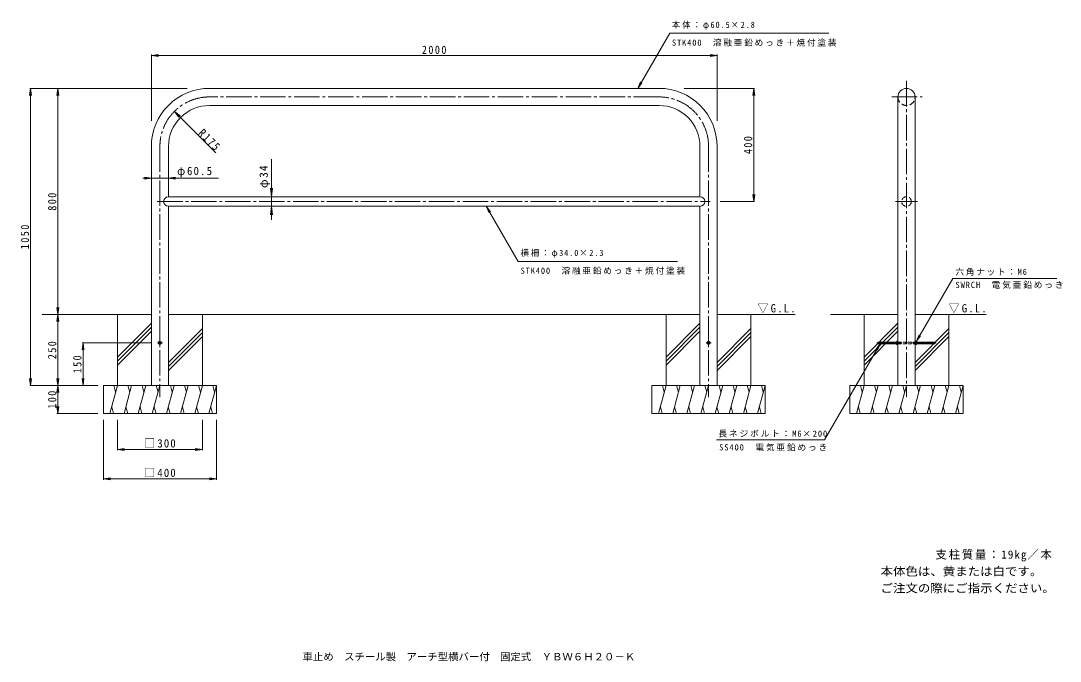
# Model space of a CAD drawing. Units: millimetres at full size, sheet at 1:10. Extents: x -1847 to 1828, y -1352 to 912.
import ezdxf
from ezdxf.enums import TextEntityAlignment as Align

# ---------------------------------------------------------------- set-up
doc = ezdxf.new("R2010")
doc.units = ezdxf.units.MM
doc.header["$LTSCALE"] = 10
for name, pattern in [('CHAIN2', [12, 9, -1, 1, -1]), ('DASHED1', [1.8, 1.2, -0.6]), ('DASHED2', [3, 2, -1])]:
    doc.linetypes.add(name, pattern=pattern)
for name, color, linetype, lineweight in [('C-0', 7, 'CHAIN2', 9), ('C-2', 3, 'Continuous', 9), ('C-4', 7, 'Continuous', 9), ('C-5', 7, 'Continuous', 9), ('C-6', 6, 'Continuous', 5), ('C-E', 6, 'Continuous', 5)]:
    doc.layers.add(name, color=color, linetype=linetype, lineweight=lineweight)
doc.layers.add('F-5_F-5ﾚｲﾔ', color=2, linetype='Continuous')
doc.layers.add('F-F_F-Fﾚｲﾔ', color=2, linetype='Continuous')
doc.styles.add('ＭＳ ゴシック', font='')
doc.styles.get('ＭＳ ゴシック').set_extended_font_data('MS Gothic')

msp = doc.modelspace()

# ---------------------------------------------------------------- linework, layer by layer
at = {"layer": 'C-0'}
for p, q in [((1284.48, 699.74), (1284.48, -417.54)), ((409.71, 643.22), (-1179.79, 643.22)), ((1232.59, 643.22), (1339.62, 643.22)), ((-1354.79, 468.22), (-1354.79, -418.43)), ((584.71, 468.22), (584.71, -418.43)), ((-1364.25, 273.47), (589.89, 273.47)), ((1245.69, 273.47), (1322.82, 273.47))]:
    msp.add_line(p, q, dxfattribs=at)
for centre, start, end in [((-1179.79, 468.22), 89.99976, 180), ((409.71, 468.22), 0, 90.00024)]:
    msp.add_arc(centre, 175, start, end, dxfattribs=at)
at = {"layer": 'C-2'}
for p, q in [((409.71, 673.47), (-1179.79, 673.47)), ((1254.23, 643.22), (1254.23, -103.92)), ((1314.73, 643.22), (1314.73, -103.92)), ((409.71, 612.97), (-1179.79, 612.97)), ((-1385.04, 468.22), (-1385.04, -126.53)), ((-1324.54, 468.22), (-1324.54, 290.47)), ((554.46, 468.22), (554.46, 290.47)), ((614.96, 468.22), (614.96, -126.53)), ((-1324.54, 290.47), (554.46, 290.47)), ((-1324.54, -126.53), (-1324.54, 256.47)), ((-1324.54, 256.47), (554.46, 256.47)), ((554.46, -126.53), (554.46, 256.47)), ((1254.23, -376.53), (1254.23, -103.92)), ((1314.73, -376.53), (1314.73, -103.92)), ((-1385.04, -126.53), (-1385.04, -376.53)), ((-1324.54, -126.53), (-1324.54, -376.53)), ((554.46, -126.53), (554.46, -376.53)), ((614.96, -126.53), (614.96, -376.53)), ((-1354.77, -220.78), (-1359.77, -223.66)), ((-1359.77, -223.66), (-1359.77, -229.39)), ((-1354.77, -232.28), (-1359.77, -229.39)), ((-1354.77, -232.28), (-1349.77, -229.39)), ((584.69, -220.78), (579.69, -223.66)), ((579.69, -223.66), (579.69, -229.39)), ((584.69, -232.28), (579.69, -229.39)), ((584.69, -232.28), (589.69, -229.39)), ((1184.48, -224.07), (1185.02, -223.53)), ((1249.23, -228.98), (1184.48, -228.98)), ((1184.48, -228.98), (1185.02, -229.53)), ((1249.23, -223.53), (1185.02, -223.53)), ((1185.02, -223.53), (1185.02, -229.53)), ((1249.23, -229.53), (1185.02, -229.53)), ((1249.23, -222.22), (1249.23, -230.83)), ((1249.72, -220.78), (1254.23, -220.78)), ((1249.72, -223.66), (1254.23, -223.66)), ((1249.72, -229.39), (1254.23, -229.39)), ((1249.72, -232.28), (1254.23, -232.28)), ((1319.24, -220.78), (1314.73, -220.78)), ((1319.24, -223.66), (1314.73, -223.66)), ((1319.24, -229.39), (1314.73, -229.39)), ((1319.24, -232.28), (1314.73, -232.28)), ((1319.73, -222.22), (1319.73, -230.83)), ((1319.73, -223.53), (1383.94, -223.53)), ((1319.73, -228.98), (1384.48, -228.98)), ((1319.73, -229.53), (1383.94, -229.53)), ((1384.48, -224.07), (1383.94, -223.53)), ((1383.94, -223.53), (1383.94, -229.53)), ((1384.48, -228.98), (1383.94, -229.53))]:
    msp.add_line(p, q, dxfattribs=at)
at = {"layer": 'C-2', "color": 7, "linetype": 'CHAIN2'}
for p, q in [((-1363.79, -226.53), (-1346.12, -226.53)), ((593.71, -226.53), (576.04, -226.53)), ((1179.48, -226.53), (1389.48, -226.53))]:
    msp.add_line(p, q, dxfattribs=at)
at = {"layer": 'C-2', "linetype": 'DASHED1'}
for p, q in [((1254.23, -223.53), (1314.73, -223.53)), ((1254.23, -229.53), (1314.73, -229.53))]:
    msp.add_line(p, q, dxfattribs=at)
at = {"layer": 'C-2'}
for points in [[(-1354.77, -220.78), (-1349.77, -223.66), (-1349.77, -229.39)], [(584.69, -220.78), (589.69, -223.66), (589.69, -229.39)], [(1249.23, -224.07), (1184.48, -224.07), (1184.48, -228.98)], [(1319.73, -224.07), (1384.48, -224.07), (1384.48, -228.98)]]:
    msp.add_lwpolyline(points, dxfattribs=at)
at = {"layer": 'C-2', "linetype": 'DASHED2'}
msp.add_circle((1284.48, 273.47), 17, dxfattribs=at)
at = {"layer": 'C-2'}
for centre, radius in [((-1354.77, -226.53), 5), ((-1354.77, -226.53), 3), ((584.69, -226.53), 5), ((584.69, -226.53), 3)]:
    msp.add_circle(centre, radius, dxfattribs=at)
for centre, radius, start, end in [((-1179.79, 468.22), 205.25, 89.99977, 180), ((409.71, 468.22), 205.25, 0, 90.00023), ((1284.48, 643.22), 30.25, 0, 180), ((-1179.79, 468.22), 144.75, 89.9998, 180), ((409.71, 468.22), 144.75, 0, 90.0002), ((-1324.54, 273.47), 17, 90, 270), ((554.46, 273.47), 17, 270, 90), ((1251.6, -222.22), 2.37, 142.44278, 217.55722), ((1257.83, -226.53), 8.6, 160.548, 199.452), ((1251.6, -230.83), 2.37, 142.44278, 217.55722), ((1317.36, -222.22), 2.37, 322.44278, 37.55722), ((1311.13, -226.53), 8.6, 340.548, 19.452), ((1317.36, -230.83), 2.37, 322.44278, 37.55722)]:
    msp.add_arc(centre, radius, start, end, dxfattribs=at)
at = {"layer": 'C-2', "linetype": 'DASHED2'}
msp.add_arc((1284.48, 643.22), 30.25, 180.00047, 0.00047, dxfattribs=at)
at = {"layer": 'C-4'}
for p, q in [((-1385.04, 789.73), (-1360.26, 792.99)), ((-1385.04, 792.73), (-1385.04, 558.14)), ((-1385.04, 789.73), (-1360.26, 786.46)), ((-1385.04, 789.73), (614.96, 789.73)), ((614.96, 789.73), (590.17, 792.99)), ((614.96, 789.73), (590.17, 786.46)), ((614.96, 792.73), (614.96, 558.14)), ((-1812.15, 673.47), (-1815.42, 648.69)), ((-1815.15, 673.47), (-1258.09, 673.47)), ((-1812.15, 673.47), (-1812.15, -376.53)), ((-1812.15, 673.47), (-1808.89, 648.69)), ((-1715.65, 673.47), (-1718.92, 648.69)), ((-1715.65, 673.47), (-1715.65, -126.53)), ((-1715.65, 673.47), (-1712.39, 648.69)), ((747.51, 673.47), (498.77, 673.47)), ((744.51, 673.47), (741.25, 648.69)), ((744.51, 673.47), (747.78, 648.69)), ((744.51, 273.47), (744.51, 673.47)), ((-1303.5, 592.01), (-1283.66, 576.79)), ((-960.49, 423.05), (-960.49, 208.42)), ((-1147.44, 355.83), (-1415.5, 355.83)), ((-1385.04, 355.83), (-1409.83, 359.09)), ((-1385.04, 355.83), (-1409.83, 352.57)), ((-1385.04, 335.83), (-1385.04, 334.03)), ((-1324.54, 355.83), (-1299.76, 359.09)), ((-1324.54, 355.83), (-1299.76, 352.57)), ((-1324.54, 335.83), (-1324.54, 334.03)), ((-960.49, 290.47), (-964.4, 320.22)), ((-960.49, 290.47), (-956.57, 320.22)), ((744.51, 273.47), (741.25, 298.26)), ((744.51, 273.47), (747.78, 298.26)), ((-960.49, 290.47), (-957.49, 290.47)), ((747.51, 273.47), (626.32, 273.47)), ((-960.49, 256.47), (-964.4, 226.73)), ((-960.49, 256.47), (-957.49, 256.47)), ((-960.49, 256.47), (-956.57, 226.73)), ((-1715.65, -126.53), (-1718.92, -101.74)), ((-1715.65, -126.53), (-1712.39, -101.74)), ((-1715.65, -126.53), (-1718.92, -151.31)), ((-1715.65, -126.53), (-1712.39, -151.31)), ((-1715.65, -126.53), (-1715.65, -376.53)), ((-1626.54, -226.53), (-1629.81, -251.31)), ((-1629.54, -226.53), (-1383.79, -226.53)), ((-1626.54, -226.53), (-1623.28, -251.31)), ((-1626.54, -376.53), (-1626.54, -226.53)), ((-1812.15, -376.53), (-1815.42, -351.74)), ((-1812.15, -376.53), (-1808.89, -351.74)), ((-1715.65, -376.53), (-1718.92, -351.74)), ((-1715.65, -376.53), (-1712.39, -351.74)), ((-1626.54, -376.53), (-1629.81, -351.74)), ((-1626.54, -376.53), (-1623.28, -351.74)), ((-1815.15, -376.53), (-1574.79, -376.53)), ((-1715.65, -376.53), (-1718.92, -401.31)), ((-1715.65, -376.53), (-1712.39, -401.31)), ((-1715.65, -376.53), (-1715.65, -476.53)), ((-1715.65, -476.53), (-1718.92, -451.74)), ((-1718.65, -476.53), (-1574.79, -476.53)), ((-1715.65, -476.53), (-1712.39, -451.74)), ((-1554.79, -710.13), (-1554.79, -498.03)), ((-1504.79, -606.02), (-1504.79, -498.03)), ((-1204.79, -606.02), (-1204.79, -498.03)), ((-1154.79, -710.13), (-1154.79, -498.03)), ((-1504.79, -603.02), (-1480.01, -599.76)), ((-1504.79, -603.02), (-1480.01, -606.28)), ((-1504.79, -603.02), (-1204.79, -603.02)), ((-1204.79, -603.02), (-1229.58, -599.76)), ((-1204.79, -603.02), (-1229.58, -606.28)), ((-1554.79, -707.13), (-1530.01, -703.87)), ((-1554.79, -707.13), (-1530.01, -710.39)), ((-1554.79, -707.13), (-1154.79, -707.13)), ((-1154.79, -707.13), (-1179.58, -703.87)), ((-1154.79, -707.13), (-1179.58, -710.39))]:
    msp.add_line(p, q, dxfattribs=at)
msp.add_lwpolyline([(-1157.05, 445.46), (-1303.5, 592.01), (-1288.28, 572.17)], dxfattribs=at)
at = {"layer": 'C-5'}
for p, q in [((334.21, 673.47), (447.3, 868.12)), ((1010.22, 868.12), (447.3, 868.12)), ((334.21, 673.47), (343.78, 696.57)), ((334.21, 673.47), (349.43, 693.31)), ((-200.9, 256.47), (-87.81, 61.82)), ((-200.9, 256.47), (-185.68, 236.64)), ((-200.9, 256.47), (-191.33, 233.38)), ((475.12, 61.82), (-87.81, 61.82)), ((1319.24, -220.78), (1448.75, 1.39)), ((1448.75, 1.39), (1815.92, 1.39)), ((1319.24, -220.78), (1328.9, -197.72)), ((1319.24, -220.78), (1334.54, -201.01)), ((1191.06, -229.53), (994.68, -569.57)), ((1191.06, -229.53), (1175.84, -249.36)), ((1191.06, -229.53), (1181.49, -252.62)), ((612.8, -569.57), (994.68, -569.57))]:
    msp.add_line(p, q, dxfattribs=at)
at = {"layer": 'C-6'}
for p, q in [((-1385.04, -126.53), (-1770.67, -126.53)), ((-1324.54, -126.53), (554.46, -126.53)), ((614.96, -126.53), (891.37, -126.53))]:
    msp.add_line(p, q, dxfattribs=at)
at = {"layer": 'C-E'}
for p, q in [((-1504.79, -376.53), (-1504.79, -126.53)), ((-1204.79, -376.53), (-1204.79, -126.53)), ((434.71, -376.53), (434.71, -126.53)), ((734.71, -376.53), (734.71, -126.53)), ((1016.12, -126.53), (1254.23, -126.53)), ((1134.48, -376.53), (1134.48, -126.53)), ((1314.73, -126.53), (1565.72, -126.53)), ((1434.48, -376.53), (1434.48, -126.53)), ((-1385.04, -156.97), (-1504.79, -276.72)), ((-1385.04, -171.11), (-1504.79, -290.86)), ((-1204.79, -175.6), (-1324.54, -295.35)), ((554.46, -156.97), (434.71, -276.72)), ((554.46, -171.11), (434.71, -290.86)), ((734.71, -175.6), (614.96, -295.35)), ((1254.23, -156.97), (1134.48, -276.72)), ((1254.23, -171.11), (1134.48, -290.86)), ((1434.48, -175.6), (1314.73, -295.35)), ((-1385.04, -185.25), (-1504.79, -305)), ((-1204.79, -189.74), (-1324.54, -309.49)), ((-1204.79, -203.88), (-1324.54, -323.63)), ((554.46, -185.25), (434.71, -305)), ((734.71, -189.74), (614.96, -309.49)), ((734.71, -203.88), (614.96, -323.63)), ((1254.23, -185.25), (1134.48, -305)), ((1434.48, -189.74), (1314.73, -309.49)), ((1434.48, -203.88), (1314.73, -323.63)), ((-1504.79, -376.53), (-1531.59, -476.53)), ((-1517.84, -376.53), (-1511.32, -400.88)), ((-1454.79, -376.53), (-1481.59, -476.53)), ((-1467.84, -376.53), (-1461.32, -400.88)), ((-1404.79, -376.53), (-1431.59, -476.53)), ((-1417.84, -376.53), (-1411.32, -400.88)), ((-1354.79, -376.53), (-1381.59, -476.53)), ((-1367.84, -376.53), (-1361.32, -400.88)), ((-1304.79, -376.53), (-1331.59, -476.53)), ((-1317.84, -376.53), (-1311.32, -400.88)), ((-1254.79, -376.53), (-1281.59, -476.53)), ((-1267.84, -376.53), (-1261.32, -400.88)), ((-1204.79, -376.53), (-1231.59, -476.53)), ((-1217.84, -376.53), (-1211.32, -400.88)), ((-1154.79, -376.53), (-1181.59, -476.53)), ((-1167.84, -376.53), (-1161.32, -400.88)), ((-1154.79, -476.53), (-1154.79, -376.53)), ((384.71, -476.53), (384.71, -376.53)), ((784.71, -376.53), (384.71, -376.53)), ((434.71, -376.53), (407.91, -476.53)), ((421.66, -376.53), (428.18, -400.88)), ((484.71, -376.53), (457.91, -476.53)), ((471.66, -376.53), (478.18, -400.88)), ((534.71, -376.53), (507.91, -476.53)), ((521.66, -376.53), (528.18, -400.88)), ((584.71, -376.53), (557.91, -476.53)), ((571.66, -376.53), (578.18, -400.88)), ((634.71, -376.53), (607.91, -476.53)), ((621.66, -376.53), (628.18, -400.88)), ((684.71, -376.53), (657.91, -476.53)), ((671.66, -376.53), (678.18, -400.88)), ((734.71, -376.53), (707.91, -476.53)), ((721.66, -376.53), (728.18, -400.88)), ((784.71, -376.53), (757.91, -476.53)), ((771.66, -376.53), (778.18, -400.88)), ((784.71, -476.53), (784.71, -376.53)), ((1084.48, -476.53), (1084.48, -376.53)), ((1084.48, -376.53), (1484.48, -376.53)), ((1134.48, -376.53), (1107.68, -476.53)), ((1121.43, -376.53), (1127.95, -400.88)), ((1184.48, -376.53), (1157.68, -476.53)), ((1171.43, -376.53), (1177.95, -400.88)), ((1207.68, -476.53), (1234.48, -376.53)), ((1227.95, -400.88), (1221.43, -376.53)), ((1257.68, -476.53), (1284.48, -376.53)), ((1277.95, -400.88), (1271.43, -376.53)), ((1307.68, -476.53), (1334.48, -376.53)), ((1327.95, -400.88), (1321.43, -376.53)), ((1384.48, -376.53), (1357.68, -476.53)), ((1371.43, -376.53), (1377.95, -400.88)), ((1434.48, -376.53), (1407.68, -476.53)), ((1421.43, -376.53), (1427.95, -400.88)), ((1484.48, -376.53), (1457.68, -476.53)), ((1471.43, -376.53), (1477.95, -400.88)), ((1484.48, -476.53), (1484.48, -376.53)), ((-1554.79, -476.53), (-1154.79, -476.53)), ((-1518.54, -476.53), (-1525.06, -452.18)), ((-1468.54, -476.53), (-1475.06, -452.18)), ((-1418.54, -476.53), (-1425.06, -452.18)), ((-1368.54, -476.53), (-1375.06, -452.18)), ((-1318.54, -476.53), (-1325.06, -452.18)), ((-1268.54, -476.53), (-1275.06, -452.18)), ((-1218.54, -476.53), (-1225.06, -452.18)), ((-1168.54, -476.53), (-1175.06, -452.18)), ((784.71, -476.53), (384.71, -476.53)), ((420.96, -476.53), (414.44, -452.18)), ((470.96, -476.53), (464.44, -452.18)), ((520.96, -476.53), (514.44, -452.18)), ((570.96, -476.53), (564.44, -452.18)), ((620.96, -476.53), (614.44, -452.18)), ((670.96, -476.53), (664.44, -452.18)), ((720.96, -476.53), (714.44, -452.18)), ((770.96, -476.53), (764.44, -452.18)), ((1084.48, -476.53), (1484.48, -476.53)), ((1120.73, -476.53), (1114.21, -452.18)), ((1170.73, -476.53), (1164.21, -452.18)), ((1220.73, -476.53), (1214.21, -452.18)), ((1270.73, -476.53), (1264.21, -452.18)), ((1320.73, -476.53), (1314.21, -452.18)), ((1370.73, -476.53), (1364.21, -452.18)), ((1420.73, -476.53), (1414.21, -452.18)), ((1470.73, -476.53), (1464.21, -452.18))]:
    msp.add_line(p, q, dxfattribs=at)
msp.add_lwpolyline([(-1554.79, -476.53), (-1554.79, -376.53), (-1154.79, -376.53)], dxfattribs=at)

# ---------------------------------------------------------------- texts
at = {"layer": 'C-4', "color": 2, "char_height": 29.33, "attachment_point": 7, "style": 'ＭＳ ゴシック'}
for s, insert in [('\\T1.28;\\W0.9;2000', (-428.79, 794.73)), ('\\T1.22;\\W0.95;φ60.5', (-1294.08, 358.83)), ('\\T1.21;\\W0.95;□300', (-1409.79, -597.02)), ('\\T1.21;\\W0.95;□400', (-1409.79, -701.13))]:
    msp.add_mtext(s, dxfattribs=dict(at, insert=insert))
for s, insert, rotation in [('\\T1.28;\\W0.9;R175', (-1221.73, 512.25), 315), ('\\T1.27;\\W0.9;400', (739.51, 440.97), 90), ('\\T1.19;φ34', (-965.49, 321.26), 90), ('\\T1.27;\\W0.9;800', (-1720.65, 240.97), 90), ('\\T1.28;\\W0.9;1050', (-1817.15, 104.72), 90), ('\\T1.27;\\W0.9;250', (-1720.65, -284.03), 90), ('\\T1.27;\\W0.9;150', (-1631.54, -334.03), 90), ('\\T1.27;\\W0.9;100', (-1720.65, -459.03), 90)]:
    msp.add_mtext(s, dxfattribs=dict(at, insert=insert, rotation=rotation))
at = {"layer": 'C-5', "char_height": 21.99, "attachment_point": 7, "style": 'ＭＳ ゴシック'}
for s, insert in [('\\T1.25;\\W0.95;本体：φ60.5×2.8', (455.22, 881.27)), ('\\T1.2;STK400\u3000溶融亜鉛めっき＋焼付塗装', (455.22, 821.52)), ('\\T1.25;\\W0.95;横柵：φ34.0×2.3', (-79.88, 74.97)), ('\\T1.2;STK400\u3000溶融亜鉛めっき＋焼付塗装', (-79.88, 15.23)), ('\\T1.19;六角ナット：M6', (1457.53, 11.26)), ('\\T1.21;SWRCH\u3000電気亜鉛めっき', (1457.53, -35.07)), ('\\T1.21;長ネジボルト：M6×200', (619.82, -560.82)), ('\\T1.21;SS400\u3000電気亜鉛めっき', (622.32, -609.43))]:
    msp.add_mtext(s, dxfattribs=dict(at, insert=insert))
at = {"layer": 'C-5', "color": 2, "char_height": 29.33, "attachment_point": 7, "style": 'ＭＳ ゴシック'}
for insert in [(757.87, -121.3), (1433.22, -121.3)]:
    msp.add_mtext('\\T1.22;\\W0.95;▽G.L.', dxfattribs=dict(at, insert=insert))
at = {"layer": 'F-5_F-5ﾚｲﾔ', "style": 'ＭＳ ゴシック', "width": 1.1}
for s, p in [('本体色は、黄または白です。', (1192.64, -1057.84)), ('ご注文の際にご指示ください。', (1192.64, -1117.31))]:
    msp.add_text(s, height=29.33, dxfattribs=at).set_placement(p, align=Align.BOTTOM_LEFT)
at = {"layer": 'F-5_F-5ﾚｲﾔ', "insert": (1387.34, -999.01), "char_height": 29.33, "attachment_point": 7, "style": 'ＭＳ ゴシック'}
msp.add_mtext('\\T1.16;支柱質量：19kg／本', dxfattribs=at)
at = {"layer": 'F-F_F-Fﾚｲﾔ', "style": 'ＭＳ ゴシック', "width": 1.05}
msp.add_text('車止め\u3000スチール製\u3000アーチ型横バー付\u3000固定式\u3000ＹＢＷ６Ｈ２０－Ｋ', height=25.66, dxfattribs=at).set_placement((-850.5, -1356.56), align=Align.BOTTOM_LEFT)

doc.saveas('drawing.dxf')
